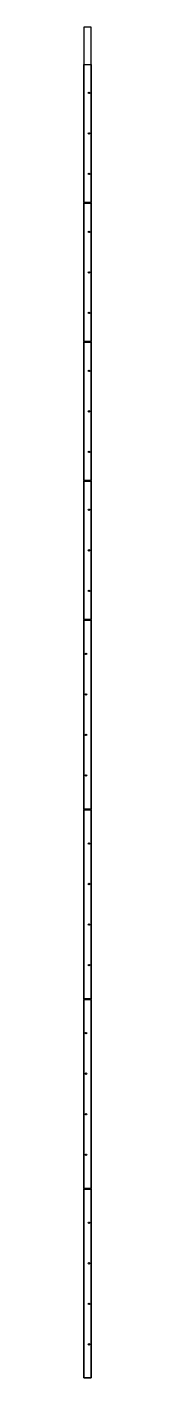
# Model space of a CAD drawing. Extents: x 0 to 22, y 0 to 4000.
import ezdxf

# ---------------------------------------------------------------- set-up
doc = ezdxf.new("R2010")
doc.units = 0

msp = doc.modelspace()

# ---------------------------------------------------------------- linework, layer by layer
for points in [[(0, 3889.5), (22, 3889.5), (22, 3480.5), (0, 3480.5)], [(0, 3478), (22, 3478), (22, 3069), (0, 3069)], [(0, 3066.5), (22, 3066.5), (22, 2657.5), (0, 2657.5)], [(0, 2655), (22, 2655), (22, 2246), (0, 2246)], [(22, 1684.5), (0, 1684.5), (0, 2243.5), (22, 2243.5)], [(0, 1682), (22, 1682), (22, 1123), (0, 1123)], [(22, 561.5), (0, 561.5), (0, 1120.5), (22, 1120.5)], [(22, 0), (0, 0), (0, 559), (22, 559)]]:
    msp.add_lwpolyline(points, close=True)
for centre in [(15.2, 3805), (15.2, 3685), (15.2, 3565), (15.2, 3393.5), (15.2, 3273.5), (15.2, 3153.5), (15.2, 2982), (15.2, 2862), (15.2, 2742), (15.2, 2570.5), (15.2, 2450.5), (15.2, 2330.5), (6.8, 2144), (6.8, 2024), (6.8, 1904), (6.8, 1784), (15.2, 1582.5), (15.2, 1462.5), (15.2, 1342.5), (15.2, 1222.5), (6.8, 1021), (6.8, 901), (6.8, 781), (6.8, 661), (15.2, 459.5), (15.2, 339.5), (15.2, 219.5), (15.2, 99.5)]:
    msp.add_circle(centre, 2.1)
at = {"layer": 'PANEL'}
msp.add_lwpolyline([(0, 0), (22, 0), (22, 4000), (0, 4000)], close=True, dxfattribs=at)

doc.saveas('drawing.dxf')
